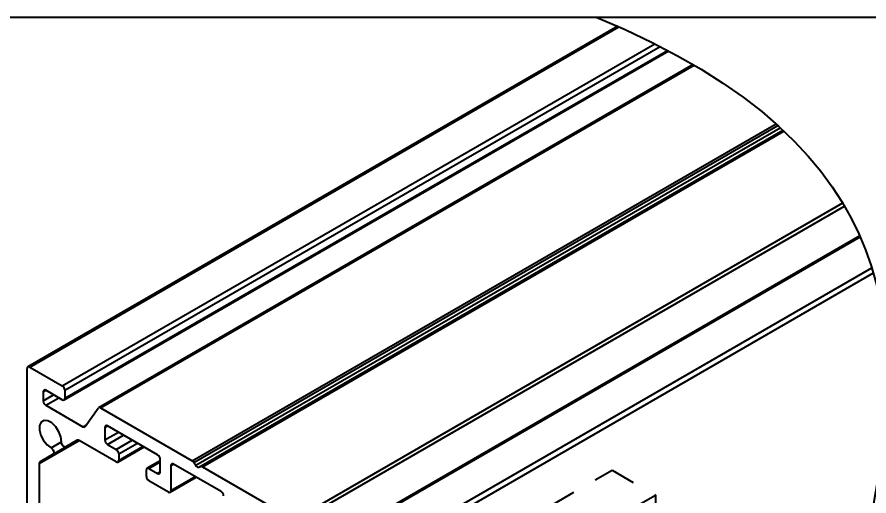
# Model space of a CAD drawing. Extents: x 0 to 11.5, y -11.3 to 0.
# Drawn here: x 4.757 to 8.238, y -1.956 to 0 of the extents above; entities that cross this region are included whole.
import ezdxf
from ezdxf import colors
from ezdxf.entities.mleader import LeaderData, LeaderLine
from ezdxf.math import Vec2, Vec3

# ---------------------------------------------------------------- set-up
doc = ezdxf.new("R2010")
doc.units = 0
doc.header["$LTSCALE"] = 0.5
doc.header["$MEASUREMENT"] = 0
doc.linetypes.add('HIDDEN2', pattern=[0.1875, 0.125, -0.0625])
for name, color, linetype in [('Dimension', 10, 'CONTINUOUS'), ('FAB DWG', 221, 'CONTINUOUS'), ('Hardware', 242, 'CONTINUOUS'), ('Housing', 150, 'CONTINUOUS')]:
    doc.layers.add(name, color=color, linetype=linetype)
doc.layers.add('Text-Unprinted', color=131, linetype='CONTINUOUS', plot=False)
doc.styles.get("Standard").update_dxf_attribs({"font": 'arial.ttf'})

msp = doc.modelspace()

# ---------------------------------------------------------------- linework, layer by layer
at = {"layer": 'Dimension', "transparency": 16777216}
msp.add_open_spline([(7.1225, 0), (8.4328, -0.5402), (8.3161, -2.0653), (7.9792, -3.1766), (8.8841, -4.1291)], degree=3, knots=[0, 0, 0, 0, 1, 1.936571, 1.936571, 1.936571, 1.936571], dxfattribs=at)
at = {"layer": 'Hardware', "linetype": 'HIDDEN2', "transparency": 16777216}
for p, q in [((6.9458, -1.991), (7.1883, -1.851)), ((7.1883, -1.851), (7.3651, -1.953)), ((7.1226, -2.093), (7.3651, -1.953)), ((7.3651, -1.953), (7.3651, -2.0041))]:
    msp.add_line(p, q, dxfattribs=at)
at = {"layer": 'Housing', "transparency": 16777216}
for p, q in [((7.2113, -0.0379), (4.8013, -1.4288)), ((4.8088, -1.4296), (7.2163, -0.0401)), ((4.9418, -1.5063), (7.3626, -0.1091)), ((4.9492, -1.5642), (7.4195, -0.1385)), ((4.9524, -1.5247), (7.3851, -0.1206)), ((4.9524, -1.5573), (7.4149, -0.1361)), ((7.5192, -0.1939), (5.0904, -1.5957)), ((5.0979, -1.5964), (7.5236, -0.1964)), ((5.4729, -1.8128), (7.858, -0.4362)), ((5.4797, -1.8196), (7.8653, -0.4428)), ((5.4868, -1.8306), (7.8754, -0.452)), ((5.5004, -1.8384), (7.8859, -0.4617)), ((5.5075, -1.8357), (7.8868, -0.4625)), ((5.5143, -1.8367), (7.8901, -0.4656)), ((5.8893, -2.0532), (8.1305, -0.7596)), ((5.8985, -2.0646), (8.1379, -0.7721)), ((8.2006, -0.8943), (6.0379, -2.1425)), ((6.0454, -2.1433), (8.2024, -0.8984)), ((6.1783, -2.22), (8.2496, -1.0246)), ((6.1889, -2.2384), (8.2559, -1.0454)), ((4.7982, -3.7795), (4.7982, -1.4357)), ((4.8088, -1.4296), (4.9418, -1.5063)), ((4.864, -1.5308), (4.8746, -1.5247)), ((4.864, -1.5308), (4.864, -1.5676)), ((4.9418, -1.5635), (4.8746, -1.5247)), ((4.9524, -1.5247), (4.9524, -1.5573)), ((4.864, -1.5676), (4.9064, -1.5431)), ((4.8746, -1.5859), (4.9276, -1.5553)), ((4.8746, -1.5859), (5.0264, -1.6736)), ((5.0356, -1.6728), (5.0887, -1.5972)), ((5.0979, -1.5964), (5.4729, -1.8128)), ((5.0264, -1.6736), (5.0409, -1.6652)), ((5.1158, -1.6762), (5.1264, -1.6701)), ((5.3315, -1.7884), (5.1264, -1.6701)), ((5.1158, -1.6762), (5.1158, -1.7276)), ((5.1158, -1.7276), (5.171, -1.6958)), ((4.8477, -1.8234), (5.0103, -1.7296)), ((4.8508, -1.8166), (5.0035, -1.7284)), ((4.8962, -1.76), (4.9381, -1.7358)), ((4.9044, -1.7856), (5.0034, -1.7285)), ((4.9562, -1.7557), (5.0032, -1.7286)), ((5.0027, -1.7288), (4.9562, -1.7557)), ((5.1618, -1.817), (5.0102, -1.7296)), ((5.1264, -1.746), (5.1922, -1.708)), ((5.1618, -1.7664), (5.2276, -1.7284)), ((5.1264, -1.746), (5.1618, -1.7664)), ((5.1693, -1.8178), (5.2758, -1.7563)), ((5.1724, -1.7848), (5.2488, -1.7407)), ((5.1724, -1.8109), (5.2714, -1.7537)), ((4.9044, -1.7856), (4.8508, -1.8166)), ((5.1724, -1.7848), (5.1724, -1.8109)), ((5.3421, -1.8582), (5.3421, -1.8068)), ((4.8477, -1.8234), (4.8477, -2.5008)), ((5.3421, -1.8124), (5.2886, -1.8432)), ((5.2961, -1.8439), (5.3421, -1.8174)), ((5.2961, -1.8439), (5.3315, -1.8644)), ((5.3859, -1.8321), (5.3966, -1.826)), ((5.3859, -1.8321), (5.3859, -1.9342)), ((5.5906, -1.9379), (5.3966, -1.826)), ((5.4797, -1.8196), (5.4868, -1.8306)), ((5.5004, -1.8384), (5.5075, -1.8357)), ((5.5143, -1.8367), (5.8893, -2.0532)), ((5.2855, -1.8762), (5.2855, -1.8501)), ((5.3315, -1.8644), (5.3421, -1.8582)), ((5.3828, -1.941), (5.4894, -1.8795)), ((5.3859, -1.9342), (5.485, -1.877)), ((5.3753, -1.9403), (5.2961, -1.8946))]:
    msp.add_line(p, q, dxfattribs=at)
at = {"layer": 'Housing', "transparency": 16777216, "flags": 128}
for points in [[(4.9381, -1.7357), (4.9362, -1.7153), (4.9283, -1.6937), (4.9155, -1.6737), (4.8996, -1.6581), (4.8828, -1.6492), (4.8675, -1.6481), (4.8556, -1.655), (4.8488, -1.6688), (4.8482, -1.6879), (4.8537, -1.7094), (4.8646, -1.7304), (4.8795, -1.7481), (4.8962, -1.76)], [(4.9562, -1.7557), (4.9536, -1.7564), (4.9506, -1.7558), (4.9474, -1.7541), (4.9443, -1.7513), (4.9416, -1.7477), (4.9396, -1.7437), (4.9384, -1.7396), (4.9381, -1.7357)], [(4.8962, -1.76), (4.8994, -1.7621), (4.9023, -1.7652), (4.9048, -1.769), (4.9066, -1.7731), (4.9074, -1.7772), (4.9073, -1.7808), (4.9063, -1.7837), (4.9044, -1.7856)]]:
    msp.add_lwpolyline(points, dxfattribs=at)
at = {"layer": 'Housing', "transparency": 16777216}
for centre, radius, start, end in [((4.8047, -1.4347), 0.00655, 50.815, 189.2203), ((4.8704, -1.5298), 0.00655, 50.815, 189.2203), ((4.9293, -1.5257), 0.023, 2.6023, 57.3977), ((4.9459, -1.5584), 0.00655, 230.815, 9.2203), ((4.887, -1.5665), 0.023, 182.6023, 237.3977), ((5.0937, -1.6015), 0.0066, 50.7621, 139.4825), ((5.1223, -1.6751), 0.00655, 50.815, 189.2203), ((5.0306, -1.6685), 0.0066, 230.7621, 319.4825), ((5.0058, -1.7357), 0.00754, 54.3889, 114.3297), ((5.1389, -1.7266), 0.023, 182.6023, 237.3977), ((5.1494, -1.7858), 0.023, 2.6023, 57.3977), ((5.3191, -1.8078), 0.023, 2.6023, 57.3977), ((4.8552, -1.8227), 0.00755, 125.7096, 185.6183), ((5.1659, -1.812), 0.00655, 230.815, 9.2203), ((5.292, -1.849), 0.00655, 50.815, 189.2203), ((5.3924, -1.831), 0.00655, 50.815, 189.2203), ((5.4618, -1.8307), 0.021, 31.817, 58.3266), ((5.499, -1.8251), 0.0134, 203.9921, 276.0255), ((5.5098, -1.8434), 0.00802, 55.6029, 106.575), ((5.3086, -1.8752), 0.023, 182.6023, 237.3977), ((5.3356, -1.8593), 0.00655, 230.815, 9.2203), ((5.3795, -1.9352), 0.00655, 230.815, 9.2203), ((5.5782, -1.9574), 0.023, 2.6023, 57.3977)]:
    msp.add_arc(centre, radius, start, end, dxfattribs=at)
at = {"layer": 'Text-Unprinted', "ltscale": 0.5, "transparency": 16777216}
msp.add_lwpolyline([(0, 0), (9.9946, 0), (9.9946, -11.2821), (0, -11.2821)], close=True, dxfattribs=at)

# ---------------------------------------------------------------- leaders
at = {"layer": 'FAB DWG', "ltscale": 0.5, "transparency": 16777216}
ml = msp.add_multileader_mtext('Standard', dxfattribs=at)
ml.set_content('PN00014 (X4)', color=256)
ml.set_leader_properties()
ml.build(insert=Vec2(0, 0))
ml.multileader.update_dxf_attribs({"dogleg_length": 0.36, "arrow_head_size": 0.18})
ctx = ml.context
ctx.base_point, ctx.char_height, ctx.arrow_head_size, ctx.landing_gap_size, ctx.plane_origin, ctx.plane_x_axis, ctx.plane_y_axis = Vec3(1.7137, -1.698), 0.188, 0.18, 0.09, Vec3(-6.1017, 10.7826), Vec3(1, 0, 0), Vec3(0, 1, 0)
ctx.text_align_type = 2
notes = []
notes.append((ctx, [(0, (1, 1, 0), (4.1338, -1.698), (-1, 0, 0), 0.6056, [(1, [(3.9559, -2.2466), (5.0663, -3.0028)], 0, [])])]))
ctx.mtext.insert, ctx.mtext.text_direction, ctx.mtext.rotation, ctx.mtext.alignment, ctx.mtext.flow_direction = Vec3(3.4383, -1.5763), Vec3(1, 0, 0), 6.283185, 3, 5
for ctx, leaders in notes:
    for number, flags, end, landing, length, lines in leaders:
        leader = LeaderData()
        leader.index, (leader.has_last_leader_line, leader.has_dogleg_vector, leader.attachment_direction) = number, flags
        leader.last_leader_point, leader.dogleg_vector, leader.dogleg_length = Vec3(end), Vec3(landing), length
        for number, points, colour, breaks in lines:
            line = LeaderLine()
            line.index, line.vertices, line.color, line.breaks = number, Vec3.list(points), colors.encode_raw_color(colour), breaks
            leader.lines.append(line)
        ctx.leaders.append(leader)

doc.saveas('drawing.dxf')
